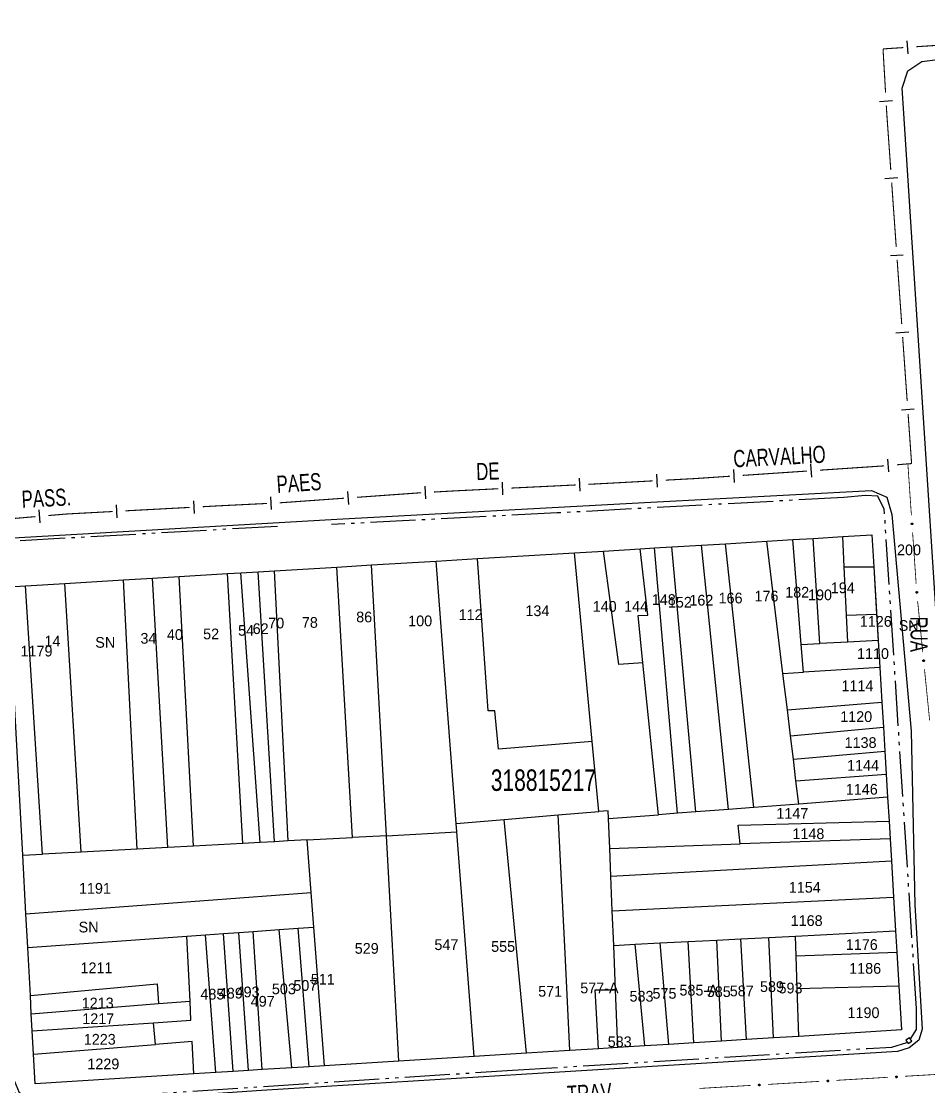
# Model space of a CAD drawing. Extents: x 201225 to 202591, y 4854937 to 4856079.
# Drawn here: x 201692.4 to 201903.7, y 4855796.4 to 4856044.5 of the extents above; entities that cross this region are included whole.
import ezdxf
from ezdxf.enums import TextEntityAlignment as Align

# ---------------------------------------------------------------- set-up
doc = ezdxf.new("R2010")
doc.units = 0
doc.header["$LTSCALE"] = 1.5
doc.header["$MEASUREMENT"] = 0
doc.linetypes.add('TRACO_05', pattern=[11, 7, -1, 0.5, -1, 0.5, -1])
for name, color, linetype in [('CD_MALHA_LOTES', 7, 'CONTINUOUS'), ('CD_TXT_QUADRA', 2, 'CONTINUOUS'), ('HD-VALAS-DRENOS', 170, 'CONTINUOUS'), ('LM-LIM-SETORES-BAIRROS', 250, 'CONTINUOUS'), ('RU-QUADRA', 210, 'CONTINUOUS'), ('SV-EIXO-RUA-PAV', 20, 'CONTINUOUS'), ('SV-PONTE-BUEIRO', 251, 'CONTINUOUS'), ('SV-RUA-PAVIM', 7, 'CONTINUOUS'), ('SV-TXT-RUA-PAV', 7, 'CONTINUOUS'), ('Th_NmrPort', 7, 'CONTINUOUS')]:
    doc.layers.add(name, color=color, linetype=linetype)
doc.styles.add('ARIAL', font='ARIAL.SHX')

msp = doc.modelspace()

# ---------------------------------------------------------------- linework, layer by layer
at = {"layer": 'CD_MALHA_LOTES', "linetype": 'Continuous', "flags": 128}
for points in [[(201872.07, 4855923.8), (201876.81, 4855924.09)], [(201876.81, 4855924.09), (201883.7, 4855924.5)], [(201878.34, 4855899.59), (201876.81, 4855924.09)], [(201883.7, 4855924.5), (201890.45, 4855924.91)], [(201884.03, 4855917.5), (201883.7, 4855924.5)], [(201890.45, 4855924.91), (201890.89, 4855917.5)], [(201827.95, 4855921.15), (201836.48, 4855921.66)], [(201836.48, 4855921.66), (201839.82, 4855921.86)], [(201838.33, 4855906.17), (201836.48, 4855921.66)], [(201839.82, 4855921.86), (201843.86, 4855922.11)], [(201845.24, 4855860.06), (201839.82, 4855921.86)], [(201843.86, 4855922.11), (201850.81, 4855922.52)], [(201849.47, 4855860.38), (201843.86, 4855922.11)], [(201850.81, 4855922.52), (201856.38, 4855922.86)], [(201857.12, 4855860.97), (201850.81, 4855922.52)], [(201856.38, 4855922.86), (201866.02, 4855923.44)], [(201862.95, 4855861.41), (201856.38, 4855922.86)], [(201866.02, 4855923.44), (201872.07, 4855923.8)], [(201869.76, 4855892.65), (201866.02, 4855923.44)], [(201874.03, 4855899.37), (201872.07, 4855923.8)], [(201788.98, 4855918.81), (201798.62, 4855919.38)], [(201798.62, 4855919.38), (201821.26, 4855920.75)], [(201801.1, 4855883.93), (201798.62, 4855919.38)], [(201821.26, 4855920.75), (201827.95, 4855921.15)], [(201825.35, 4855876.78), (201821.26, 4855920.75)], [(201831.55, 4855894.68), (201827.95, 4855921.15)], [(201747.57, 4855916.31), (201751.39, 4855916.54)], [(201751.39, 4855916.54), (201765.89, 4855917.42)], [(201754.55, 4855853.6), (201751.39, 4855916.54)], [(201765.89, 4855917.42), (201773.99, 4855917.9)], [(201769.53, 4855854.4), (201765.89, 4855917.42)], [(201773.99, 4855917.9), (201788.98, 4855918.81)], [(201777.43, 4855854.83), (201773.99, 4855917.9)], [(201793.66, 4855857.71), (201788.98, 4855918.81)], [(201884.56, 4855906.24), (201884.03, 4855917.5)], [(201884.03, 4855917.5), (201890.89, 4855917.5)], [(201890.89, 4855917.5), (201891.56, 4855906.47)], [(201702.54, 4855913.61), (201716.21, 4855914.43)], [(201716.21, 4855914.43), (201722.93, 4855914.83)], [(201719.37, 4855851.72), (201716.21, 4855914.43)], [(201722.93, 4855914.83), (201729.16, 4855915.21)], [(201726.5, 4855852.11), (201722.93, 4855914.83)], [(201729.16, 4855915.21), (201740.39, 4855915.88)], [(201732.47, 4855852.42), (201729.16, 4855915.21)], [(201740.39, 4855915.88), (201743.54, 4855916.07)], [(201744.02, 4855853.04), (201740.39, 4855915.88)], [(201743.54, 4855916.07), (201747.57, 4855916.31)], [(201748.02, 4855853.26), (201743.54, 4855916.07)], [(201751.34, 4855853.43), (201747.57, 4855916.31)], [(201689.35, 4855912.81), (201693.36, 4855913.05)], [(201692.74, 4855850.3), (201689.35, 4855912.81)], [(201693.36, 4855913.05), (201702.54, 4855913.61)], [(201697.37, 4855850.55), (201693.36, 4855913.05)], [(201706.38, 4855851.03), (201702.54, 4855913.61)], [(201836.03, 4855906.1), (201838.33, 4855906.17)], [(201837.15, 4855895.12), (201836.03, 4855906.1)], [(201884.56, 4855906.24), (201891.56, 4855906.47)], [(201884.85, 4855899.92), (201884.56, 4855906.24)], [(201891.56, 4855906.47), (201891.93, 4855900.28)], [(201874.03, 4855899.37), (201878.34, 4855899.59)], [(201874.54, 4855892.94), (201874.03, 4855899.37)], [(201884.85, 4855899.92), (201878.34, 4855899.59)], [(201891.93, 4855900.28), (201884.85, 4855899.92)], [(201891.93, 4855900.28), (201892.31, 4855893.99)], [(201837.15, 4855895.12), (201831.55, 4855894.68)], [(201840.75, 4855859.72), (201837.15, 4855895.12)], [(201869.76, 4855892.65), (201874.54, 4855892.94)], [(201870.79, 4855884.16), (201869.76, 4855892.65)], [(201892.31, 4855893.99), (201874.54, 4855892.94)], [(201892.31, 4855893.99), (201892.79, 4855885.95)], [(201870.79, 4855884.16), (201892.79, 4855885.95)], [(201892.79, 4855885.95), (201893.14, 4855880.15)], [(201802.66, 4855883.93), (201801.1, 4855883.93)], [(201803.56, 4855874.97), (201802.66, 4855883.93)], [(201871.53, 4855878.12), (201870.79, 4855884.16)], [(201871.53, 4855878.12), (201893.14, 4855880.15)], [(201893.14, 4855880.15), (201893.48, 4855874.56)], [(201872.19, 4855872.69), (201871.53, 4855878.12)], [(201825.35, 4855876.78), (201803.56, 4855874.97)], [(201826.87, 4855860.45), (201825.35, 4855876.78)], [(201872.19, 4855872.69), (201893.48, 4855874.56)], [(201893.48, 4855874.56), (201893.8, 4855869.15)], [(201872.8, 4855867.61), (201872.19, 4855872.69)], [(201872.8, 4855867.61), (201893.8, 4855869.15)], [(201873.46, 4855862.21), (201872.8, 4855867.61)], [(201893.8, 4855869.15), (201894.13, 4855863.79)], [(201873.46, 4855862.21), (201862.95, 4855861.41)], [(201894.13, 4855863.79), (201873.46, 4855862.21)], [(201894.13, 4855863.79), (201894.46, 4855858.19)], [(201804.85, 4855858.63), (201817.43, 4855859.67)], [(201817.43, 4855859.67), (201826.87, 4855860.45)], [(201819.02, 4855827.46), (201817.43, 4855859.67)], [(201829.09, 4855860.64), (201826.87, 4855860.45)], [(201829.16, 4855858.83), (201829.09, 4855860.64)], [(201829.16, 4855858.83), (201840.75, 4855859.72)], [(201845.24, 4855860.06), (201840.75, 4855859.72)], [(201849.47, 4855860.38), (201845.24, 4855860.06)], [(201857.12, 4855860.97), (201849.47, 4855860.38)], [(201862.95, 4855861.41), (201857.12, 4855860.97)], [(201793.66, 4855857.71), (201804.85, 4855858.63)], [(201793.81, 4855855.7), (201793.66, 4855857.71)], [(201810.03, 4855804.15), (201804.85, 4855858.63)], [(201829.44, 4855851.88), (201829.16, 4855858.83)], [(201859.32, 4855857.28), (201894.46, 4855858.19)], [(201859.78, 4855852.93), (201859.32, 4855857.28)], [(201894.46, 4855858.19), (201894.71, 4855854.13)], [(201777.43, 4855854.83), (201769.53, 4855854.4)], [(201777.43, 4855854.83), (201793.81, 4855855.7)], [(201780.29, 4855802.3), (201777.43, 4855854.83)], [(201797.82, 4855803.39), (201793.81, 4855855.7)], [(201726.5, 4855852.11), (201719.37, 4855851.72)], [(201732.47, 4855852.42), (201726.5, 4855852.11)], [(201744.02, 4855853.04), (201732.47, 4855852.42)], [(201748.02, 4855853.26), (201744.02, 4855853.04)], [(201751.34, 4855853.43), (201748.02, 4855853.26)], [(201754.55, 4855853.6), (201751.34, 4855853.43)], [(201759, 4855853.84), (201754.55, 4855853.6)], [(201759, 4855853.84), (201769.53, 4855854.4)], [(201759.94, 4855841.6), (201759, 4855853.84)], [(201829.44, 4855851.88), (201859.78, 4855852.93)], [(201894.71, 4855854.13), (201859.78, 4855852.93)], [(201894.71, 4855854.13), (201895.02, 4855849)], [(201692.74, 4855850.3), (201697.37, 4855850.55)], [(201693.48, 4855836.66), (201692.74, 4855850.3)], [(201706.38, 4855851.03), (201697.37, 4855850.55)], [(201719.37, 4855851.72), (201706.38, 4855851.03)], [(201829.7, 4855845.4), (201829.44, 4855851.88)], [(201829.7, 4855845.4), (201895.02, 4855849)], [(201895.02, 4855849), (201895.53, 4855840.51)], [(201830.02, 4855837.33), (201829.7, 4855845.4)], [(201693.48, 4855836.66), (201759.94, 4855841.6)], [(201760.56, 4855833.52), (201759.94, 4855841.6)], [(201830.02, 4855837.33), (201895.53, 4855840.51)], [(201895.53, 4855840.51), (201896, 4855832.64)], [(201830.35, 4855829.28), (201830.02, 4855837.33)], [(201693.9, 4855828.82), (201693.48, 4855836.66)], [(201739.48, 4855832.04), (201743.06, 4855832.29)], [(201743.06, 4855832.29), (201746.42, 4855832.53)], [(201745.34, 4855800.13), (201743.06, 4855832.29)], [(201746.42, 4855832.53), (201752.48, 4855832.95)], [(201748.53, 4855800.33), (201746.42, 4855832.53)], [(201752.48, 4855832.95), (201756.91, 4855833.27)], [(201755.42, 4855800.76), (201752.48, 4855832.95)], [(201756.91, 4855833.27), (201760.56, 4855833.52)], [(201759.43, 4855801.01), (201756.91, 4855833.27)], [(201763.03, 4855801.23), (201760.56, 4855833.52)], [(201872.71, 4855831.45), (201896, 4855832.64)], [(201896, 4855832.64), (201896.3, 4855827.73)], [(201693.9, 4855828.82), (201730.93, 4855831.43)], [(201730.93, 4855831.43), (201735.26, 4855831.74)], [(201731.7, 4855816.31), (201730.93, 4855831.43)], [(201735.26, 4855831.74), (201739.48, 4855832.04)], [(201737.71, 4855799.66), (201735.26, 4855831.74)], [(201741.71, 4855799.9), (201739.48, 4855832.04)], [(201835.37, 4855829.54), (201841.18, 4855829.84)], [(201841.18, 4855829.84), (201847.68, 4855830.17)], [(201843.18, 4855806.21), (201841.18, 4855829.84)], [(201847.68, 4855830.17), (201854.36, 4855830.51)], [(201849.02, 4855806.57), (201847.68, 4855830.17)], [(201854.36, 4855830.51), (201859.98, 4855830.8)], [(201855.49, 4855806.98), (201854.36, 4855830.51)], [(201859.98, 4855830.8), (201866.47, 4855831.13)], [(201861.29, 4855807.34), (201859.98, 4855830.8)], [(201866.47, 4855831.13), (201872.71, 4855831.45)], [(201867.53, 4855807.72), (201866.47, 4855831.13)], [(201872.86, 4855826.83), (201872.71, 4855831.45)], [(201694.51, 4855817.59), (201693.9, 4855828.82)], [(201820.14, 4855804.78), (201819.02, 4855827.46)], [(201830.35, 4855829.28), (201835.37, 4855829.54)], [(201830.76, 4855818.92), (201830.35, 4855829.28)], [(201837.58, 4855805.86), (201835.37, 4855829.54)], [(201872.86, 4855826.83), (201896.3, 4855827.73)], [(201896.3, 4855827.73), (201896.77, 4855819.88)], [(201873.1, 4855819.21), (201872.86, 4855826.83)], [(201694.51, 4855817.59), (201724.06, 4855820.33)], [(201724.06, 4855820.33), (201724.33, 4855815.72)], [(201873.1, 4855819.21), (201896.77, 4855819.88)], [(201896.77, 4855819.88), (201897.39, 4855809.58)], [(201694.74, 4855813.36), (201694.51, 4855817.59)], [(201826.03, 4855818.91), (201830.76, 4855818.92)], [(201826.84, 4855805.2), (201826.03, 4855818.91)], [(201831.3, 4855805.47), (201830.76, 4855818.92)], [(201873.45, 4855808.09), (201873.1, 4855819.21)], [(201694.74, 4855813.36), (201724.33, 4855815.72)], [(201724.33, 4855815.72), (201731.7, 4855816.31)], [(201731.92, 4855811.82), (201731.7, 4855816.31)], [(201694.96, 4855809.34), (201694.74, 4855813.36)], [(201694.96, 4855809.34), (201723.18, 4855811.23)], [(201723.18, 4855811.23), (201731.92, 4855811.82)], [(201723.65, 4855806.21), (201723.18, 4855811.23)], [(201695.25, 4855803.96), (201694.96, 4855809.34)], [(201861.29, 4855807.34), (201855.49, 4855806.98)], [(201867.53, 4855807.72), (201861.29, 4855807.34)], [(201873.45, 4855808.09), (201867.53, 4855807.72)], [(201897.39, 4855809.58), (201873.45, 4855808.09)], [(201695.25, 4855803.96), (201723.65, 4855806.21)], [(201732.17, 4855806.88), (201723.65, 4855806.21)], [(201732.56, 4855799.34), (201732.17, 4855806.88)], [(201826.84, 4855805.2), (201820.14, 4855804.78)], [(201831.3, 4855805.47), (201826.84, 4855805.2)], [(201837.58, 4855805.86), (201831.3, 4855805.47)], [(201843.18, 4855806.21), (201837.58, 4855805.86)], [(201849.02, 4855806.57), (201843.18, 4855806.21)], [(201855.49, 4855806.98), (201849.02, 4855806.57)], [(201695.62, 4855797.04), (201695.25, 4855803.96)], [(201797.82, 4855803.39), (201780.29, 4855802.3)], [(201810.03, 4855804.15), (201797.82, 4855803.39)], [(201820.14, 4855804.78), (201810.03, 4855804.15)], [(201741.71, 4855799.9), (201737.71, 4855799.66)], [(201745.34, 4855800.13), (201741.71, 4855799.9)], [(201748.53, 4855800.33), (201745.34, 4855800.13)], [(201755.42, 4855800.76), (201748.53, 4855800.33)], [(201759.43, 4855801.01), (201755.42, 4855800.76)], [(201763.03, 4855801.23), (201759.43, 4855801.01)], [(201780.29, 4855802.3), (201763.03, 4855801.23)], [(201732.56, 4855799.34), (201695.62, 4855797.04)], [(201737.71, 4855799.66), (201732.56, 4855799.34)]]:
    msp.add_lwpolyline(points, dxfattribs=at)
at = {"layer": 'HD-VALAS-DRENOS', "linetype": 'TRACO_05'}
for points in [[(201899.42, 4855807.39, 13.42), (201900.87, 4855809.69, 13.37), (201900.87, 4855814.55, 13.41), (201893.36, 4855930.92, 13.83), (201891.86, 4855933.91, 13.91), (201889.02, 4855934.06, 14.01), (201883.93, 4855933.61, 14.01), (201817.15, 4855930.02, 14.05), (201764.67, 4855927.32, 14.2)], [(201752.04, 4855926.88, 14.36), (201688.03, 4855923.29, 14.44), (201685.13, 4855921.8, 14.44), (201683.76, 4855919.45, 14.44), (201683.54, 4855915.2, 14.44), (201687.7, 4855848.03, 14.62), (201690.71, 4855797.79, 14.36), (201691.9, 4855795.03, 14.35), (201695.45, 4855793.06, 14.36), (201699.39, 4855793.19, 14.37), (201806.78, 4855800.2, 14.1), (201889.47, 4855805.28, 13.48), (201895.09, 4855805.55, 13.43), (201898.64, 4855806.66, 13.27)]]:
    msp.add_polyline3d(points, dxfattribs=at)
at = {"layer": 'LM-LIM-SETORES-BAIRROS', "const_width": 0.25}
for points in [[(201893.07, 4856038.12), (201897.82, 4856038.43)], [(201893.08, 4856037.88), (201893.07, 4856038.12)], [(201900.81, 4856038.63), (201915.78, 4856039.61)], [(201893.66, 4856027.9), (201893.08, 4856037.88)], [(201893.94, 4856023.05), (201893.83, 4856024.9)], [(201893.95, 4856022.91), (201893.94, 4856023.05)], [(201894.87, 4856009.94), (201893.95, 4856022.91)], [(201896.14, 4855991.98), (201895.08, 4856006.95)], [(201897.42, 4855974.03), (201896.35, 4855988.99)], [(201898.69, 4855956.07), (201897.63, 4855971.04)], [(201899.72, 4855941.52), (201898.9, 4855953.08)], [(201896.32, 4855941.24), (201899.31, 4855941.49)], [(201899.31, 4855941.49), (201899.72, 4855941.52)], [(201860.41, 4855938.77), (201875.37, 4855939.78)], [(201878.37, 4855939.98), (201892.33, 4855940.92)], [(201892.33, 4855940.92), (201893.04, 4855940.97)], [(201893.04, 4855940.97), (201893.33, 4855940.99)], [(201806.49, 4855935.81), (201821.47, 4855936.54)], [(201824.47, 4855936.69), (201826.47, 4855936.79)], [(201826.47, 4855936.79), (201826.49, 4855936.79)], [(201826.49, 4855936.79), (201839.45, 4855937.49)], [(201842.44, 4855937.66), (201848.43, 4855937.98)], [(201848.43, 4855937.98), (201849.34, 4855938.03)], [(201849.34, 4855938.03), (201857.41, 4855938.57)], [(201770.56, 4855933.66), (201785.52, 4855934.73)], [(201788.51, 4855934.89), (201793.51, 4855935.17)], [(201793.51, 4855935.17), (201794.15, 4855935.2)], [(201794.15, 4855935.2), (201803.49, 4855935.66)], [(201716.65, 4855930.51), (201731.63, 4855931.31)], [(201734.62, 4855931.47), (201738.62, 4855931.69)], [(201738.62, 4855931.69), (201738.86, 4855931.7)], [(201738.86, 4855931.7), (201749.6, 4855932.23)], [(201752.6, 4855932.38), (201767.56, 4855933.45)], [(201689.61, 4855928.64), (201695.7, 4855929.16)], [(201698.68, 4855929.41), (201702.67, 4855929.75)], [(201702.67, 4855929.75), (201703.06, 4855929.78)], [(201703.06, 4855929.78), (201713.65, 4855930.35)]]:
    msp.add_lwpolyline(points, dxfattribs=at)
at = {"layer": 'LM-LIM-SETORES-BAIRROS'}
for points in [[(201898.92, 4856037), (201898.72, 4856039.99)], [(201895.27, 4856025.99), (201892.28, 4856025.81)], [(201896.51, 4856008.05), (201893.51, 4856007.84)], [(201897.78, 4855990.09), (201894.79, 4855989.88)], [(201899.05, 4855972.14), (201896.06, 4855971.93)], [(201900.33, 4855954.18), (201897.33, 4855953.97)], [(201894.45, 4855939.58), (201894.21, 4855942.57)], [(201840.53, 4855936.05), (201840.36, 4855939.05)], [(201858.51, 4855937.14), (201858.31, 4855940.14)], [(201876.47, 4855938.35), (201876.27, 4855941.35)], [(201804.57, 4855934.21), (201804.42, 4855937.21)], [(201822.54, 4855935.09), (201822.4, 4855938.09)], [(201768.67, 4855932.02), (201768.45, 4855935.02)], [(201786.6, 4855933.29), (201786.43, 4855936.28)], [(201714.73, 4855928.9), (201714.57, 4855931.9)], [(201732.71, 4855929.87), (201732.55, 4855932.86)], [(201750.68, 4855930.79), (201750.53, 4855933.78)], [(201696.82, 4855927.75), (201696.57, 4855930.73)]]:
    msp.add_lwpolyline(points, dxfattribs=at)
at = {"layer": 'RU-QUADRA', "linetype": 'Continuous', "flags": 128}
msp.add_lwpolyline([(201689.35, 4855912.81), (201693.36, 4855913.05), (201702.54, 4855913.61), (201716.21, 4855914.43), (201722.93, 4855914.83), (201729.16, 4855915.21), (201740.39, 4855915.88), (201743.54, 4855916.07), (201747.57, 4855916.31), (201751.39, 4855916.54), (201765.89, 4855917.42), (201773.99, 4855917.9), (201788.98, 4855918.81), (201798.62, 4855919.38), (201821.26, 4855920.75), (201827.95, 4855921.15), (201836.48, 4855921.66), (201839.82, 4855921.86), (201843.86, 4855922.11), (201850.81, 4855922.52), (201856.38, 4855922.86), (201866.02, 4855923.44), (201872.07, 4855923.8), (201876.81, 4855924.09), (201883.7, 4855924.5), (201890.45, 4855924.91), (201890.89, 4855917.5), (201891.93, 4855900.28), (201892.31, 4855893.99), (201892.79, 4855885.95), (201893.14, 4855880.15), (201893.48, 4855874.56), (201893.8, 4855869.15), (201894.13, 4855863.79), (201894.46, 4855858.19), (201894.71, 4855854.13), (201895.02, 4855849), (201895.53, 4855840.51), (201896, 4855832.64), (201896.3, 4855827.73), (201896.77, 4855819.88), (201897.39, 4855809.58), (201873.45, 4855808.09), (201867.53, 4855807.72), (201861.29, 4855807.34), (201855.49, 4855806.98), (201849.02, 4855806.57), (201843.18, 4855806.21), (201837.58, 4855805.86), (201831.3, 4855805.47), (201826.84, 4855805.2), (201820.14, 4855804.78), (201810.03, 4855804.15), (201797.82, 4855803.39), (201780.29, 4855802.3), (201763.03, 4855801.23), (201759.43, 4855801.01), (201755.42, 4855800.76), (201748.53, 4855800.33), (201745.34, 4855800.13), (201741.71, 4855799.9), (201737.71, 4855799.66), (201732.56, 4855799.34), (201695.62, 4855797.04), (201695.25, 4855803.96), (201694.96, 4855809.34), (201694.74, 4855813.36), (201694.51, 4855817.59), (201693.9, 4855828.82), (201693.48, 4855836.66), (201692.74, 4855850.3)], close=True, dxfattribs=at)
at = {"layer": 'SV-EIXO-RUA-PAV', "const_width": 0.18}
for points in [[(201898.85, 4855941.45), (201899.67, 4855929.48)], [(201899.95, 4855925.49), (201900.78, 4855913.51)], [(201901.12, 4855909.53), (201902.32, 4855897.59)], [(201902.72, 4855893.61), (201903.92, 4855881.67)], [(201866.25, 4855796.89), (201878.22, 4855797.6)], [(201882.22, 4855797.84), (201894.2, 4855798.55)], [(201898.19, 4855798.79), (201908.17, 4855799.38)], [(201850.27, 4855795.95), (201862.25, 4855796.66)]]:
    msp.add_lwpolyline(points, dxfattribs=at)
at = {"layer": 'SV-EIXO-RUA-PAV'}
for points in [[(201899.91, 4855927.63), (201899.95, 4855927.6), (201899.98, 4855927.57), (201899.99, 4855927.53), (201899.99, 4855927.5), (201899.99, 4855927.46), (201899.98, 4855927.43), (201899.97, 4855927.39), (201899.93, 4855927.35), (201899.9, 4855927.33), (201899.86, 4855927.31), (201899.83, 4855927.31), (201899.79, 4855927.31), (201899.76, 4855927.32), (201899.72, 4855927.34), (201899.68, 4855927.37), (201899.66, 4855927.4), (201899.65, 4855927.44), (201899.64, 4855927.47), (201899.64, 4855927.51), (201899.65, 4855927.54), (201899.67, 4855927.58), (201899.7, 4855927.62), (201899.73, 4855927.64), (201899.77, 4855927.66), (201899.8, 4855927.66), (201899.84, 4855927.66), (201899.87, 4855927.65), (201899.91, 4855927.63)], [(201901.02, 4855911.67), (201901.06, 4855911.64), (201901.08, 4855911.61), (201901.1, 4855911.57), (201901.1, 4855911.54), (201901.1, 4855911.51), (201901.09, 4855911.47), (201901.08, 4855911.43), (201901.05, 4855911.39), (201901.01, 4855911.37), (201900.98, 4855911.35), (201900.94, 4855911.35), (201900.91, 4855911.35), (201900.87, 4855911.35), (201900.83, 4855911.37), (201900.79, 4855911.4), (201900.77, 4855911.44), (201900.76, 4855911.47), (201900.75, 4855911.51), (201900.75, 4855911.54), (201900.76, 4855911.58), (201900.77, 4855911.62), (201900.81, 4855911.65), (201900.84, 4855911.68), (201900.87, 4855911.69), (201900.91, 4855911.7), (201900.94, 4855911.7), (201900.98, 4855911.69), (201901.02, 4855911.67)], [(201902.61, 4855895.75), (201902.65, 4855895.72), (201902.68, 4855895.69), (201902.69, 4855895.65), (201902.7, 4855895.62), (201902.7, 4855895.59), (201902.69, 4855895.55), (201902.67, 4855895.51), (201902.64, 4855895.47), (201902.61, 4855895.45), (201902.57, 4855895.43), (201902.54, 4855895.43), (201902.5, 4855895.43), (201902.47, 4855895.43), (201902.43, 4855895.45), (201902.39, 4855895.48), (201902.37, 4855895.52), (201902.35, 4855895.55), (201902.35, 4855895.59), (201902.35, 4855895.62), (201902.35, 4855895.66), (201902.37, 4855895.7), (201902.4, 4855895.73), (201902.44, 4855895.76), (201902.47, 4855895.77), (201902.5, 4855895.78), (201902.54, 4855895.78), (201902.58, 4855895.77), (201902.61, 4855895.75)], [(201880.07, 4855797.82), (201880.1, 4855797.86), (201880.14, 4855797.89), (201880.17, 4855797.9), (201880.21, 4855797.9), (201880.24, 4855797.9), (201880.28, 4855797.89), (201880.31, 4855797.87), (201880.35, 4855797.84), (201880.38, 4855797.8), (201880.39, 4855797.77), (201880.4, 4855797.74), (201880.39, 4855797.7), (201880.38, 4855797.66), (201880.36, 4855797.63), (201880.33, 4855797.59), (201880.3, 4855797.57), (201880.26, 4855797.55), (201880.23, 4855797.55), (201880.19, 4855797.55), (201880.16, 4855797.56), (201880.12, 4855797.58), (201880.08, 4855797.61), (201880.06, 4855797.65), (201880.05, 4855797.68), (201880.04, 4855797.72), (201880.04, 4855797.75), (201880.05, 4855797.79), (201880.07, 4855797.82)], [(201896.04, 4855798.77), (201896.07, 4855798.81), (201896.11, 4855798.83), (201896.14, 4855798.85), (201896.18, 4855798.85), (201896.21, 4855798.85), (201896.25, 4855798.84), (201896.29, 4855798.82), (201896.32, 4855798.79), (201896.35, 4855798.75), (201896.36, 4855798.72), (201896.37, 4855798.68), (201896.37, 4855798.65), (201896.36, 4855798.61), (201896.34, 4855798.57), (201896.3, 4855798.54), (201896.27, 4855798.51), (201896.23, 4855798.5), (201896.2, 4855798.5), (201896.16, 4855798.5), (201896.13, 4855798.51), (201896.09, 4855798.53), (201896.06, 4855798.56), (201896.03, 4855798.59), (201896.02, 4855798.63), (201896.01, 4855798.66), (201896.01, 4855798.7), (201896.02, 4855798.73), (201896.04, 4855798.77)], [(201864.1, 4855796.88), (201864.13, 4855796.91), (201864.17, 4855796.94), (201864.2, 4855796.95), (201864.24, 4855796.95), (201864.27, 4855796.95), (201864.31, 4855796.94), (201864.34, 4855796.93), (201864.38, 4855796.89), (201864.4, 4855796.86), (201864.42, 4855796.82), (201864.42, 4855796.79), (201864.42, 4855796.75), (201864.41, 4855796.72), (201864.39, 4855796.68), (201864.36, 4855796.64), (201864.33, 4855796.62), (201864.29, 4855796.61), (201864.26, 4855796.6), (201864.22, 4855796.6), (201864.18, 4855796.61), (201864.15, 4855796.63), (201864.11, 4855796.66), (201864.09, 4855796.7), (201864.07, 4855796.73), (201864.07, 4855796.77), (201864.07, 4855796.8), (201864.08, 4855796.84), (201864.1, 4855796.88)]]:
    msp.add_lwpolyline(points, close=True, dxfattribs=at)
for points in [[(201899.64, 4855927.51), (201899.66, 4855927.4)], [(201899.65, 4855927.54), (201899.68, 4855927.37)], [(201899.65, 4855927.52), (201899.67, 4855927.39)], [(201899.66, 4855927.56), (201899.7, 4855927.36)], [(201899.67, 4855927.58), (201899.72, 4855927.34)], [(201899.69, 4855927.6), (201899.74, 4855927.33)], [(201899.7, 4855927.62), (201899.76, 4855927.32)], [(201899.72, 4855927.63), (201899.77, 4855927.32)], [(201899.73, 4855927.64), (201899.79, 4855927.31)], [(201899.75, 4855927.65), (201899.81, 4855927.31)], [(201899.77, 4855927.66), (201899.83, 4855927.31)], [(201899.79, 4855927.65), (201899.84, 4855927.31)], [(201899.8, 4855927.66), (201899.86, 4855927.31)], [(201899.82, 4855927.66), (201899.88, 4855927.32)], [(201899.84, 4855927.66), (201899.9, 4855927.33)], [(201899.86, 4855927.65), (201899.92, 4855927.34)], [(201899.87, 4855927.65), (201899.93, 4855927.35)], [(201899.89, 4855927.64), (201899.95, 4855927.37)], [(201899.91, 4855927.63), (201899.97, 4855927.39)], [(201899.93, 4855927.61), (201899.97, 4855927.41)], [(201899.95, 4855927.6), (201899.98, 4855927.43)], [(201899.96, 4855927.58), (201899.99, 4855927.45)], [(201899.98, 4855927.57), (201899.99, 4855927.46)], [(201900.76, 4855911.58), (201900.79, 4855911.4)], [(201900.77, 4855911.62), (201900.83, 4855911.37)], [(201900.77, 4855911.59), (201900.81, 4855911.4)], [(201900.79, 4855911.63), (201900.85, 4855911.37)], [(201900.81, 4855911.65), (201900.87, 4855911.35)], [(201900.82, 4855911.66), (201900.89, 4855911.36)], [(201900.84, 4855911.68), (201900.91, 4855911.35)], [(201900.86, 4855911.68), (201900.92, 4855911.35)], [(201900.87, 4855911.69), (201900.94, 4855911.35)], [(201900.89, 4855911.69), (201900.96, 4855911.35)], [(201900.91, 4855911.7), (201900.98, 4855911.35)], [(201900.93, 4855911.69), (201901, 4855911.37)], [(201900.94, 4855911.7), (201901.01, 4855911.37)], [(201900.96, 4855911.69), (201901.03, 4855911.39)], [(201900.98, 4855911.69), (201901.05, 4855911.39)], [(201901, 4855911.68), (201901.06, 4855911.42)], [(201901.02, 4855911.67), (201901.08, 4855911.43)], [(201901.04, 4855911.66), (201901.08, 4855911.46)], [(201901.06, 4855911.64), (201901.09, 4855911.47)], [(201901.07, 4855911.62), (201901.1, 4855911.5)], [(201901.08, 4855911.61), (201901.1, 4855911.51)], [(201900.75, 4855911.56), (201900.78, 4855911.43)], [(201900.75, 4855911.54), (201900.77, 4855911.44)], [(201902.35, 4855895.66), (201902.39, 4855895.48)], [(201902.35, 4855895.64), (201902.38, 4855895.51)], [(201902.35, 4855895.62), (201902.37, 4855895.52)], [(201902.37, 4855895.7), (201902.43, 4855895.45)], [(201902.37, 4855895.67), (201902.41, 4855895.48)], [(201902.39, 4855895.71), (201902.45, 4855895.45)], [(201902.4, 4855895.73), (201902.47, 4855895.43)], [(201902.42, 4855895.74), (201902.49, 4855895.43)], [(201902.44, 4855895.76), (201902.5, 4855895.43)], [(201902.45, 4855895.76), (201902.52, 4855895.43)], [(201902.47, 4855895.77), (201902.54, 4855895.43)], [(201902.49, 4855895.77), (201902.55, 4855895.43)], [(201902.5, 4855895.78), (201902.57, 4855895.43)], [(201902.52, 4855895.77), (201902.59, 4855895.45)], [(201902.54, 4855895.78), (201902.61, 4855895.45)], [(201902.56, 4855895.77), (201902.63, 4855895.47)], [(201902.58, 4855895.77), (201902.64, 4855895.47)], [(201902.59, 4855895.76), (201902.66, 4855895.5)], [(201902.61, 4855895.75), (201902.67, 4855895.51)], [(201902.63, 4855895.74), (201902.68, 4855895.54)], [(201902.65, 4855895.72), (201902.69, 4855895.55)], [(201902.67, 4855895.7), (201902.69, 4855895.58)], [(201902.68, 4855895.69), (201902.7, 4855895.59)], [(201880.04, 4855797.75), (201880.38, 4855797.8)], [(201880.04, 4855797.72), (201880.39, 4855797.77)], [(201880.05, 4855797.79), (201880.35, 4855797.84)], [(201880.05, 4855797.77), (201880.36, 4855797.82)], [(201880.05, 4855797.73), (201880.38, 4855797.79)], [(201880.05, 4855797.7), (201880.39, 4855797.75)], [(201880.05, 4855797.68), (201880.4, 4855797.74)], [(201880.06, 4855797.8), (201880.33, 4855797.86)], [(201880.06, 4855797.66), (201880.39, 4855797.72)], [(201880.06, 4855797.65), (201880.39, 4855797.7)], [(201880.07, 4855797.82), (201880.31, 4855797.87)], [(201880.07, 4855797.63), (201880.38, 4855797.68)], [(201880.08, 4855797.61), (201880.38, 4855797.66)], [(201880.09, 4855797.84), (201880.29, 4855797.88)], [(201880.1, 4855797.86), (201880.28, 4855797.89)], [(201880.1, 4855797.6), (201880.37, 4855797.65)], [(201880.12, 4855797.88), (201880.25, 4855797.9)], [(201880.12, 4855797.58), (201880.36, 4855797.63)], [(201880.14, 4855797.89), (201880.24, 4855797.9)], [(201880.14, 4855797.57), (201880.34, 4855797.61)], [(201880.16, 4855797.56), (201880.33, 4855797.59)], [(201880.18, 4855797.56), (201880.31, 4855797.58)], [(201880.19, 4855797.55), (201880.3, 4855797.57)], [(201896.01, 4855798.7), (201896.35, 4855798.75)], [(201896.01, 4855798.66), (201896.36, 4855798.72)], [(201896.02, 4855798.73), (201896.32, 4855798.79)], [(201896.02, 4855798.72), (201896.33, 4855798.77)], [(201896.02, 4855798.68), (201896.35, 4855798.74)], [(201896.02, 4855798.64), (201896.36, 4855798.7)], [(201896.02, 4855798.63), (201896.37, 4855798.68)], [(201896.03, 4855798.75), (201896.3, 4855798.8)], [(201896.03, 4855798.61), (201896.36, 4855798.67)], [(201896.03, 4855798.59), (201896.37, 4855798.65)], [(201896.04, 4855798.77), (201896.29, 4855798.82)], [(201896.04, 4855798.58), (201896.36, 4855798.63)], [(201896.06, 4855798.79), (201896.26, 4855798.83)], [(201896.06, 4855798.56), (201896.36, 4855798.61)], [(201896.07, 4855798.81), (201896.25, 4855798.84)], [(201896.08, 4855798.54), (201896.34, 4855798.59)], [(201896.09, 4855798.82), (201896.22, 4855798.84)], [(201896.09, 4855798.53), (201896.34, 4855798.57)], [(201896.11, 4855798.83), (201896.21, 4855798.85)], [(201896.12, 4855798.52), (201896.31, 4855798.56)], [(201896.13, 4855798.51), (201896.3, 4855798.54)], [(201896.15, 4855798.5), (201896.28, 4855798.52)], [(201896.16, 4855798.5), (201896.27, 4855798.51)], [(201864.07, 4855796.8), (201864.4, 4855796.86)], [(201864.07, 4855796.79), (201864.41, 4855796.84)], [(201864.07, 4855796.77), (201864.42, 4855796.82)], [(201864.07, 4855796.75), (201864.42, 4855796.8)], [(201864.07, 4855796.73), (201864.42, 4855796.79)], [(201864.08, 4855796.84), (201864.38, 4855796.89)], [(201864.08, 4855796.82), (201864.39, 4855796.88)], [(201864.08, 4855796.71), (201864.42, 4855796.77)], [(201864.09, 4855796.86), (201864.36, 4855796.91)], [(201864.09, 4855796.7), (201864.42, 4855796.75)], [(201864.1, 4855796.88), (201864.34, 4855796.93)], [(201864.1, 4855796.68), (201864.41, 4855796.73)], [(201864.11, 4855796.66), (201864.41, 4855796.72)], [(201864.12, 4855796.9), (201864.32, 4855796.93)], [(201864.13, 4855796.91), (201864.31, 4855796.94)], [(201864.13, 4855796.65), (201864.4, 4855796.7)], [(201864.15, 4855796.93), (201864.28, 4855796.95)], [(201864.15, 4855796.63), (201864.39, 4855796.68)], [(201864.17, 4855796.94), (201864.27, 4855796.95)], [(201864.17, 4855796.62), (201864.37, 4855796.66)], [(201864.18, 4855796.61), (201864.36, 4855796.64)], [(201864.21, 4855796.61), (201864.34, 4855796.63)], [(201864.22, 4855796.6), (201864.33, 4855796.62)]]:
    msp.add_lwpolyline(points, dxfattribs=at)
at = {"layer": 'SV-PONTE-BUEIRO', "linetype": 'Continuous'}
msp.add_polyline3d([(201898.9, 4855806.4, 13.58), (201899.74, 4855806.96, 13.58), (201899.2, 4855807.78, 13.58), (201898.35, 4855807.22, 13.58)], close=True, dxfattribs=at)
at = {"layer": 'SV-RUA-PAVIM', "linetype": 'Continuous'}
for points in [[(201897.94, 4856023.05, 14.2), (201897.56, 4856028.99, 14.2), (201898.83, 4856033.01, 14.15), (201902.07, 4856035.21, 14.15), (201905.77, 4856035.69, 14.18), (201962.16, 4856038.09, 13.89), (202070.69, 4856042.64, 13.89), (202090.56, 4856043.41, 13.64), (202104.74, 4856044.55, 13.67), (202109.05, 4856042.54, 13.67), (202110.7, 4856034.71, 13.54), (202111.43, 4856023.05, 12.05)], [(202111.43, 4856023.05, 12.05), (202117.29, 4855929.6, 12.05), (202124.32, 4855821.75, 11.53), (202123.87, 4855818.59, 11.49), (202121.36, 4855817.71, 11.45), (202075.92, 4855815.47, 12.21), (202006.21, 4855811.42, 12.55), (201952.94, 4855807.69, 13.37), (201915.3, 4855805.57, 13.69), (201912.85, 4855806.9, 13.68), (201911.89, 4855811.11, 13.67), (201909.95, 4855839.53, 13.67), (201906.13, 4855895.73, 14.07), (201897.94, 4856023.05, 14.2)]]:
    msp.add_polyline3d(points, dxfattribs=at)
msp.add_polyline3d([(201748.31, 4855795.45, 14.26), (201695.21, 4855791.81, 14.53), (201691.85, 4855793.23, 14.57), (201690.03, 4855796.65, 14.57), (201682.43, 4855918.82, 14.6), (201684.32, 4855922.75, 14.6), (201687.91, 4855924.07, 14.61), (201765.88, 4855928.55, 14.55), (201837.49, 4855932.45, 14.31), (201890.36, 4855935.26, 14.2), (201893.97, 4855933.67, 14.23), (201895.15, 4855929.66, 14.21), (201899.65, 4855879.19, 14.21), (201900.5, 4855838.69, 14.21), (201902.19, 4855809.78, 13.6), (201901.38, 4855807.19, 13.59), (201899.15, 4855805.43, 13.68), (201896.45, 4855804.56, 13.71), (201808.86, 4855799.18, 14.26)], close=True, dxfattribs=at)

# ---------------------------------------------------------------- texts
at = {"layer": 'CD_TXT_QUADRA', "style": 'ARIAL', "width": 0.7}
msp.add_text('318815217', height=5, dxfattribs=at).set_placement((201801.73, 4855865.27))
at = {"layer": 'SV-TXT-RUA-PAV', "style": 'ARIAL', "width": 0.7}
for s, rotation, p in [('CARVALHO', 3, (201858.31, 4855940.62)), ('DE', 2, (201798.4, 4855937.64)), ('PAES', 4, (201752, 4855934.66)), ('PASS.', 3, (201692.58, 4855931.19)), ('RUA', 270, (201899.46, 4855905.89)), ('TRAV.', 4, (201819.64, 4855792.55))]:
    msp.add_text(s, height=4, rotation=rotation, dxfattribs=at).set_placement(p)
at = {"layer": 'Th_NmrPort', "color": 1}
for s, p in [('200', (201896.33, 4855921.42)), ('176', (201863.14, 4855910.65)), ('182', (201870.29, 4855911.55)), ('190', (201875.61, 4855910.94)), ('194', (201880.91, 4855912.58)), ('140', (201825.46, 4855908.24)), ('144', (201832.78, 4855908.24)), ('148', (201839.23, 4855909.84)), ('152', (201842.97, 4855909.22)), ('162', (201847.97, 4855909.69)), ('166', (201854.78, 4855910.2)), ('86', (201770.39, 4855905.78)), ('112', (201794.24, 4855906.32)), ('134', (201809.8, 4855907.23)), ('62', (201746.28, 4855903.06)), ('70', (201749.91, 4855904.37)), ('78', (201757.74, 4855904.51)), ('100', (201782.5, 4855904.87)), ('1126', (201887.66, 4855904.76)), ('SN', (201896.72, 4855903.79)), ('34', (201720.15, 4855900.81)), ('40', (201726.31, 4855901.68)), ('52', (201734.75, 4855901.83)), ('54', (201742.88, 4855902.66)), ('14', (201697.81, 4855900.16)), ('SN', (201709.63, 4855899.87)), ('1179', (201692.23, 4855897.84)), ('1110', (201887.01, 4855897.26)), ('1114', (201883.39, 4855889.75)), ('1120', (201883.1, 4855882.57)), ('1138', (201884.12, 4855876.52)), ('1144', (201884.7, 4855871.22)), ('1146', (201884.41, 4855865.64)), ('1147', (201868.23, 4855860.03)), ('1148', (201871.97, 4855855.29)), ('1191', (201705.83, 4855842.57)), ('1154', (201871.13, 4855842.81)), ('SN', (201705.75, 4855833.55)), ('1168', (201871.56, 4855835.05)), ('529', (201770.05, 4855828.58)), ('547', (201788.6, 4855829.44)), ('555', (201801.82, 4855829.02)), ('1176', (201884.4, 4855829.47)), ('1211', (201706.19, 4855824.05)), ('1186', (201885.19, 4855823.92)), ('511', (201759.82, 4855821.4)), ('503', (201750.76, 4855819.15)), ('507', (201755.76, 4855819.95)), ('571', (201812.77, 4855818.58)), ('577-A', (201822.56, 4855819.36)), ('585-A', (201845.67, 4855818.84)), ('585', (201852.03, 4855818.5)), ('587', (201857.38, 4855818.67)), ('589', (201864.41, 4855819.68)), ('593', (201868.73, 4855819.34)), ('485', (201734.12, 4855817.92)), ('489', (201738.4, 4855818.14)), ('493', (201742.31, 4855818.43)), ('497', (201745.83, 4855816.25)), ('583', (201834.04, 4855817.43)), ('575', (201839.39, 4855818.1)), ('1213', (201706.48, 4855815.86)), ('1190', (201884.8, 4855813.6)), ('1217', (201706.6, 4855812.19)), ('1223', (201706.96, 4855807.4)), ('583', (201828.96, 4855806.83)), ('1229', (201707.79, 4855801.66))]:
    msp.add_text(s, height=2.5, dxfattribs=at).set_placement(p, align=Align.MIDDLE_LEFT)

doc.saveas('drawing.dxf')
